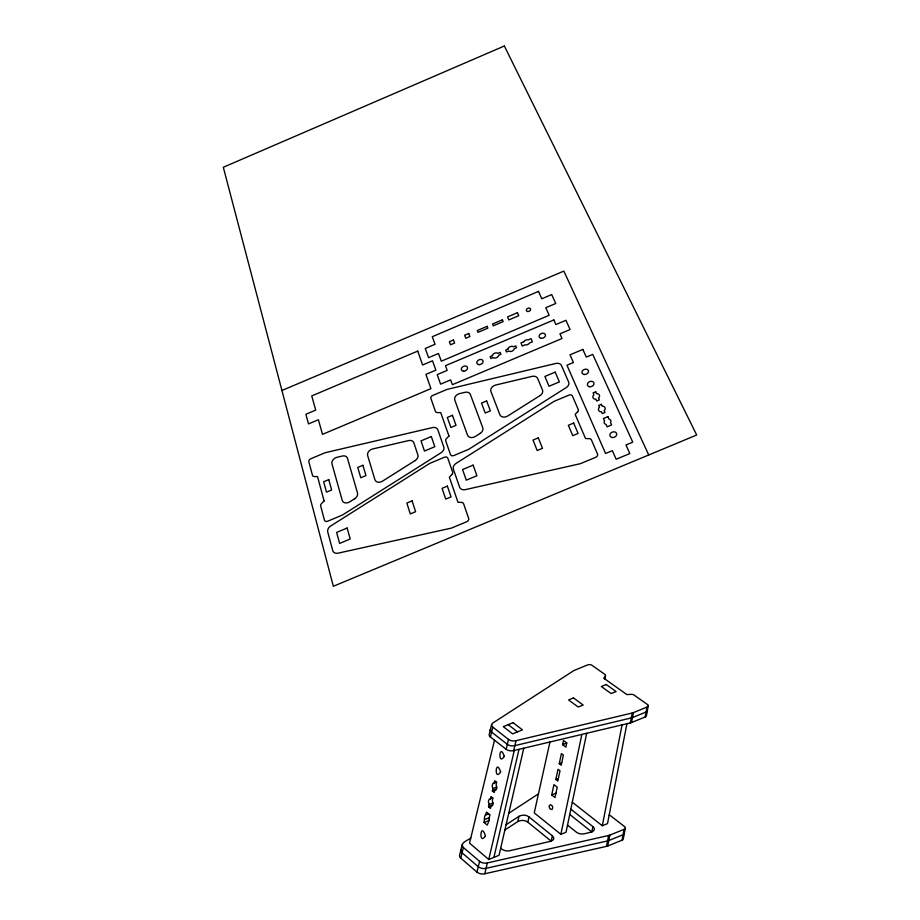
<?xml version="1.0" encoding="UTF-8"?>
<svg xmlns="http://www.w3.org/2000/svg" width="920" height="920" viewBox="0 0 920 920"><rect width="100%" height="100%" fill="white"/><g stroke="black" fill="none" stroke-linecap="round" stroke-linejoin="round"><path stroke-width="1.38" d="M489.555 815.396L489.659 814.614M489.187 820.467L489.727 814.671L486.553 812.049L484.61 816.672L484.058 822.468L487.243 825.125L489.187 820.467L484.058 822.468M462.197 844.594L459.597 855.232A3.415 3.024 -48.8 0 0 460.782 858.153L476.974 872.137A10.925 9.775 -49.1 0 0 484.817 873.758L606.498 846.365A7.636 7.153 -39.4 0 0 607.729 845.986L622.058 840.201L624.094 829.345A1.518 1.426 -35.7 0 0 624.599 826.643L610.707 815.856A4.681 4.358 -36.5 0 0 609.155 815.143M491.602 724.581L489.221 734.321A3.22 2.806 -37.4 0 0 490.394 736.954L506.138 749.294A10.304 9.073 -36.7 0 0 513.693 750.593L630.327 722.924A7.279 6.555 -25.6 0 0 631.511 722.545L645.207 716.956L647.07 707.043A1.449 1.299 -23.3 0 0 647.53 704.57L634.098 695.071A5.048 4.519 -24.6 0 0 631.12 694.347L626.876 694.577L603.784 678.201L605.314 676.096A1.426 1.254 -26.1 0 0 604.854 674.394L591.974 665.286A4.956 4.335 -27.1 0 0 587.627 664.918L574.402 670.346A5.117 4.485 -28.3 0 0 573.447 670.841L492.407 723.293L491.556 724.96L492.234 726.673L508.484 739.404A10.258 9.005 -35.9 0 0 516.016 740.681L632.247 712.988A7.245 6.509 -25 0 0 633.42 712.62L647.07 707.043M625.324 828.115L623.288 838.959A1.702 1.598 -37.5 0 1 622.058 840.201M648.244 705.893L646.392 715.806A1.621 1.46 -23.9 0 1 645.207 716.956M606.498 846.365L608.603 835.498A7.601 7.095 -37.7 0 0 609.822 835.119L624.094 829.345M630.327 722.924L632.247 712.988M607.729 845.986L609.822 835.119M631.511 722.545L633.42 712.62M626.922 723.73L607.51 823.63L602.301 825.746L572.297 802.194M602.301 825.746L622.069 724.88M570.837 809.197L592.894 826.608L591.824 831.979L584.499 833.738A10.799 9.982 -39.4 0 1 576.403 832.197L567.525 825.102M604.739 678.88L605.314 676.096M604.842 678.948L605.521 675.659M586.684 733.274L566.03 832.232L560.855 834.325L534.244 812.866L549.953 741.991M560.855 834.325L581.877 734.413M506.103 824.734L518.995 816.304A10.062 9.096 -43.5 0 1 529 816.902L552.356 835.831L551.207 841.19L509.737 850.712A10.81 9.752 -45.9 0 1 501.883 849.137L500.698 848.148M566.754 742.981L565.857 747.144L562.591 744.671L563.5 740.508L566.754 742.981L562.591 744.671M551.701 794.972L553.932 784.622L557.232 787.209L555.001 797.582L551.701 794.972L555.933 793.247M555.818 779.505L558.026 769.281L560.004 770.799L557.784 781.045L555.818 779.505L558.348 778.481M559.233 763.703L561.418 753.595L563.385 755.09L561.2 765.221L559.233 763.703L561.752 762.68M552.356 835.831L553.587 837.442A2.449 2.242 -43.6 0 1 553.069 839.948L551.241 841.179L527.827 822.169L529 816.902M504.884 830.012L517.799 821.56L518.995 816.304M523.779 748.202L499.042 855.301L488.75 859.475L469.545 843.134L494.511 740.186M493.902 857.394L519.029 749.328M484.817 873.758L487.358 862.925L608.603 835.498M513.693 750.593L516.016 740.681M488.75 859.475L514.291 750.456M476.974 872.137L479.55 861.327L463.392 847.492C458.976 843.03 468.556 840.029 470.775 838.074M506.138 749.294L508.484 739.404M492.487 805.494L491.004 806.104L490.44 808.461L488.543 806.897L489.106 804.54L488.336 801.584L489.21 799.273L492.729 797.985M490.452 798.916L491.004 796.582L492.901 798.134L492.349 800.469L493.005 804.379L491.004 806.104M496.271 789.578L494.787 790.176L494.235 792.511L492.349 790.97L492.901 788.647L492.131 785.726L492.993 783.437L496.501 782.161M494.224 783.092L494.776 780.781L496.673 782.299L496.121 784.61L496.777 788.463L494.787 790.176M489.118 820.41L489.302 819.685M460.782 858.153L463.392 847.492M490.394 736.954L492.786 727.191M508.748 813.269L538.464 793.856M646.265 711.953L646.38 711.907A1.621 1.46 -23.6 0 0 647.323 710.838A1.575 1.414 -23.6 0 1 646.265 711.953L632.466 717.577A7.256 6.532 -25.3 0 1 631.293 717.945L514.855 745.625A10.281 9.039 -36.3 0 1 507.311 744.349L491.591 732.067A3.208 2.794 -37 0 1 490.417 729.445A3.289 2.864 -37 0 0 491.591 732.067M281.934 390.482L563.856 271.112L648.726 454.974M492.901 788.647L496.88 787.025M492.349 790.97L496.466 789.291M489.106 804.54L493.108 802.918M488.543 806.897L492.694 805.207M485.852 815.005L488.716 813.832M484.771 819.501L489.06 817.753M623.07 834.762A1.644 1.552 -36.5 0 0 624.312 833.52A1.69 1.598 -36.5 0 1 623.07 834.762L608.775 840.546A7.624 7.119 -38.5 0 1 607.556 840.926L486.093 868.331A10.89 9.752 -48.5 0 1 478.262 866.72L462.093 852.817A3.404 3.013 -48.2 0 1 460.897 849.907M508.173 724.672L517.534 731.871M569.733 814.476L591.824 831.979L593.688 830.725A2.449 2.277 -39.3 0 0 594.17 828.218L592.894 826.608M517.799 821.56A10.085 9.119 -44.2 0 1 527.827 822.169M487.358 862.925A10.867 9.717 -47.9 0 1 479.55 861.327M549.332 805.885L549.263 806.633A4.726 4.301 -39.7 0 0 550.022 808.875L552.046 809.565L552.702 807.783A4.726 4.289 -40.3 0 0 551.942 805.54L550.39 804.666L549.332 805.885M500.629 771.903C493.948 782.287 495.592 757.056 500.629 771.903M504.309 756.366C497.685 766.647 499.284 741.704 504.309 756.366M485.438 835.866C478.538 846.664 480.401 820.226 485.438 835.866M577.645 411.711L575.149 414.379L585.545 438.553L589.283 438.667A2.909 2.3 -21.6 0 1 591.422 439.921L597.505 454.008A2.932 2.334 -21.5 0 1 595.723 457.286L580.934 463.45A5.865 4.657 -22.3 0 1 579.726 463.829L465.278 489.647A5.773 4.531 -28.1 0 1 459.632 487.186L453.387 469.223A5.715 4.439 -27.9 0 1 456.078 463.392L553.598 401.649A5.681 4.37 -22.6 0 1 554.691 401.085L568.939 395.105A2.841 2.185 -21.9 0 1 572.412 396.014L578.208 409.388A2.864 2.219 -21.8 0 1 577.645 411.711M451.938 474.467L449.351 477.181L457.976 502.262L461.61 502.435A2.909 2.3 -28.7 0 1 463.599 503.757L468.671 518.374A2.932 2.334 -28.9 0 1 466.727 521.721L451.996 527.861A5.865 4.657 -29.7 0 1 450.8 528.241L338.054 553.173A5.819 4.508 -34.6 0 1 332.718 550.562L327.738 531.944A5.761 4.416 -34.1 0 1 330.717 525.976L429.191 463.737A5.681 4.381 -28.9 0 1 430.272 463.174L444.475 457.228A2.841 2.185 -28.2 0 1 447.81 458.206L452.617 472.086A2.864 2.219 -28.4 0 1 451.938 474.467M448.96 436.011L446.418 438.644A2.817 2.151 -27.6 0 0 445.74 440.944L450.489 454.572A2.841 2.185 -27.8 0 0 453.824 455.549L468.073 449.581A5.669 4.358 -27.1 0 0 469.166 449.017L566.214 387.607A5.635 4.301 -22.1 0 0 568.629 382.03L561.476 365.539A5.577 4.209 -22.2 0 0 555.806 363.469L447.614 389.275A5.497 4.105 -26.7 0 0 446.499 389.643L432.745 395.428A2.748 2.047 -27.3 0 0 430.905 398.429L435.424 411.389A2.772 2.081 -27.4 0 0 437.299 412.562L440.737 412.643L448.96 436.011M324.104 500.951L321.483 503.631A2.841 2.151 -33.6 0 0 320.678 506.011L324.461 520.168A2.864 2.173 -33.9 0 0 327.647 521.226L341.86 515.28A5.715 4.358 -33.3 0 0 342.953 514.705L441.094 452.72A5.646 4.324 -28.2 0 0 443.785 446.993L437.839 429.824A5.589 4.232 -28 0 0 432.457 427.593L325.668 452.605A5.531 4.105 -32.1 0 0 324.565 452.962L310.845 458.735A2.772 2.047 -32.6 0 0 308.867 461.805L312.466 475.284A2.783 2.07 -32.9 0 0 314.214 476.525L317.549 476.663L324.104 500.951M354.614 498.766L349.68 501.871A5.681 4.324 -32.7 0 1 342.205 500.365L331.971 463.818A5.566 4.151 -31.9 0 1 337.019 457.274L342.332 456.032A5.566 4.151 -31.7 0 1 347.461 458.309L357.489 492.924A5.681 4.312 -32.4 0 1 354.614 498.766M415.115 460.575L382.478 481.183A5.658 4.312 -31 0 1 374.934 479.734L367.632 455.526A5.577 4.197 -30.6 0 1 372.623 448.971L408.56 440.588A5.589 4.232 -29.2 0 1 413.885 442.842L417.853 454.848A5.635 4.301 -29.3 0 1 415.115 460.575M480.159 433.423L475.284 436.505A5.635 4.324 -26.5 0 1 467.521 435.171L454.767 400.016A5.531 4.151 -26.3 0 1 459.551 393.61L464.945 392.334A5.531 4.151 -26.1 0 1 470.35 394.461L482.77 427.742A5.635 4.324 -26.3 0 1 480.159 433.423M540.005 395.6L507.713 416.012A5.623 4.301 -24.9 0 1 499.882 414.724L490.912 391.46A5.554 4.186 -24.8 0 1 495.638 385.043L532.047 376.383A5.577 4.22 -23.3 0 1 537.659 378.488L542.466 390.022A5.623 4.278 -23.2 0 1 540.005 395.6M504.344 46L223.307 167.267L333.35 586.281L696.693 435.01L504.344 46M538.499 291.398L432.273 336.72L435.068 344.287L425.247 348.473L428.582 357.673L438.46 353.475L441.312 361.203L549.171 315.272L545.801 307.728L555.749 303.497L551.689 294.561L541.799 298.781L538.499 291.398M453.479 339.974L449.374 341.722L450.535 344.77L454.641 343.022L453.479 339.974M468.728 333.466L464.623 335.225L465.808 338.261L469.924 336.501L468.728 333.466M517.454 312.697L507.564 316.917L508.829 319.93L518.731 315.698L517.454 312.697M487.117 326.335L477.25 330.544L477.974 332.361L487.853 328.152L487.117 326.335M502.4 319.827L492.522 324.035L493.269 325.841L503.159 321.632L502.4 319.827M417.737 351.095L311.742 395.922L315.709 410.124L305.888 414.276L308.51 423.913L318.4 419.738L322.483 434.355L430.928 388.654L425.914 374.371L435.873 370.173L432.526 360.801L422.613 364.987L417.737 351.095M553.84 319.953L445.452 365.688L447.178 370.392L437.184 374.612L440.588 384.134L450.639 379.902L452.387 384.686L562.028 338.502L559.958 333.822L570.089 329.555L565.938 320.298L555.864 324.553L553.84 319.953M523.859 341.699L520.996 342.907L522.295 346.023L525.159 344.816A3.277 2.426 -23 0 0 529.517 342.976L532.381 341.768L531.07 338.663L528.207 339.871A3.277 2.426 -23 0 0 523.859 341.699M492.407 355.695L490.13 356.649L490.866 358.535L493.154 357.57A3.277 2.426 -24.3 0 0 496.421 357.73A3.277 2.426 -24.3 0 0 498.64 355.258L500.928 354.292L500.181 352.417L497.892 353.383A3.277 2.426 -24.3 0 0 494.626 353.222A3.277 2.426 -24.3 0 0 492.407 355.695M507.966 349.128L505.69 350.094L506.448 351.969L508.737 351.003A3.277 2.426 -23.7 0 0 512.014 351.164A3.277 2.426 -23.7 0 0 514.222 348.691L516.522 347.725L515.752 345.851L513.463 346.817A3.277 2.426 -23.7 0 0 510.186 346.667A3.277 2.426 -23.7 0 0 507.966 349.128M582.843 349.416L570.009 354.821L573.413 362.514L566.962 365.217L605.567 453.479L612.363 450.65L616.17 459.252L629.832 453.56L625.956 444.981L632.753 442.14L592.756 354.384L586.304 357.086L582.843 349.416M452.444 415.311L447.327 417.461L450.869 427.466L456.021 425.304L452.444 415.311M486.622 400.947L481.493 403.109L485.242 413.034L490.394 410.872L486.622 400.947M555.197 372.128L544.881 376.464L549.01 386.262L559.383 381.903L555.197 372.128M328.773 479.596L323.667 481.746L326.497 492.142L331.637 489.992L328.773 479.596M362.882 465.278L357.765 467.429L360.801 477.756L365.953 475.594L362.882 465.278M431.319 436.54L421.038 440.864L424.453 451.053L434.803 446.717L431.319 436.54M595.723 391.839L593.089 392.943L593.906 394.772A3.427 2.645 -20.8 0 0 593.043 397.739A3.427 2.645 -20.8 0 0 595.872 399.165L596.689 401.005L599.334 399.901L598.506 398.061A3.427 2.645 -20.8 0 0 599.369 395.094A3.427 2.645 -20.8 0 0 596.539 393.668L595.723 391.839M601.323 404.34L598.667 405.455L599.495 407.307A3.461 2.691 -20.6 0 0 598.632 410.32A3.461 2.691 -20.6 0 0 601.484 411.769L602.312 413.632L604.981 412.528L604.141 410.653A3.461 2.691 -20.6 0 0 605.004 407.652A3.461 2.691 -20.6 0 0 602.151 406.191L601.323 404.34M473.098 465.14L462.553 469.556L466.302 480.159L476.916 475.732L473.098 465.14M538.303 437.862L533.014 440.07L537.188 450.535L542.512 448.304L538.303 437.862M573.666 423.062L568.353 425.281L572.746 435.666L578.093 433.435L573.666 423.062M607.89 416.656L603.439 418.519L604.486 420.877A3.484 2.725 -20.5 0 0 606.084 424.465L607.131 426.822L611.605 424.959L610.546 422.591A3.484 2.725 -20.5 0 0 608.936 419.014L607.89 416.656M347.139 528.022L336.628 532.415L339.618 543.409L350.198 538.993L347.139 528.022M412.137 500.848L406.858 503.056L410.274 513.912L415.587 511.692L412.137 500.848M447.384 486.116L442.094 488.324L445.728 499.1L451.053 496.88L447.384 486.116M513.061 722.671L503.297 726.673L512.624 733.884L522.445 729.859L513.061 722.671M573.471 697.923L568.572 699.936L578.243 707.031L583.176 705.019L573.471 697.923M606.222 684.514L601.312 686.527L611.156 693.565L616.101 691.541L606.222 684.514M584.349 374.509A3.381 2.576 -21 0 0 588.409 370.691A3.381 2.576 -21 0 0 582.923 370.3A3.381 2.576 -21 0 0 584.349 374.509M589.8 386.745A3.404 2.61 -20.9 0 0 593.883 382.892A3.404 2.61 -20.9 0 0 588.34 382.467A3.404 2.61 -20.9 0 0 589.8 386.745M612.421 437.529A3.507 2.772 -20.3 0 0 616.607 433.504A3.507 2.772 -20.3 0 0 610.857 432.998A3.507 2.772 -20.3 0 0 612.421 437.529M527.85 311.512A2.242 1.633 -22.6 0 0 530.564 309.005A2.242 1.633 -22.6 0 0 526.976 308.821A2.242 1.633 -22.6 0 0 527.85 311.512M463.668 371.197A3.266 2.426 -25.7 0 0 467.44 367.322A3.266 2.426 -25.7 0 0 462.185 367.264A3.266 2.426 -25.7 0 0 463.668 371.197M479.228 364.63A3.277 2.426 -25 0 0 482.977 360.766A3.277 2.426 -25 0 0 477.698 360.709A3.277 2.426 -25 0 0 479.228 364.63M541.397 338.33A3.289 2.426 -22.4 0 0 545.376 334.65A3.289 2.426 -22.4 0 0 540.097 334.316A3.289 2.426 -22.4 0 0 541.397 338.33"/></g></svg>
